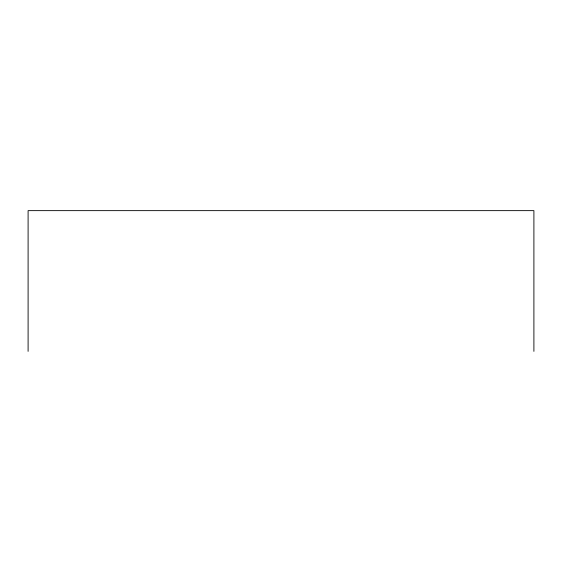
<?xml version="1.0" encoding="UTF-8"?>
<svg xmlns="http://www.w3.org/2000/svg" width="562" height="562" viewBox="0 0 562 562"><rect width="100%" height="100%" fill="white"/><g stroke="black" fill="none" stroke-linecap="round" stroke-linejoin="round"><path stroke-width="0.84" d="M533.9 351.362L533.9 210.638L28.1 210.638L28.1 351.362"/></g></svg>
